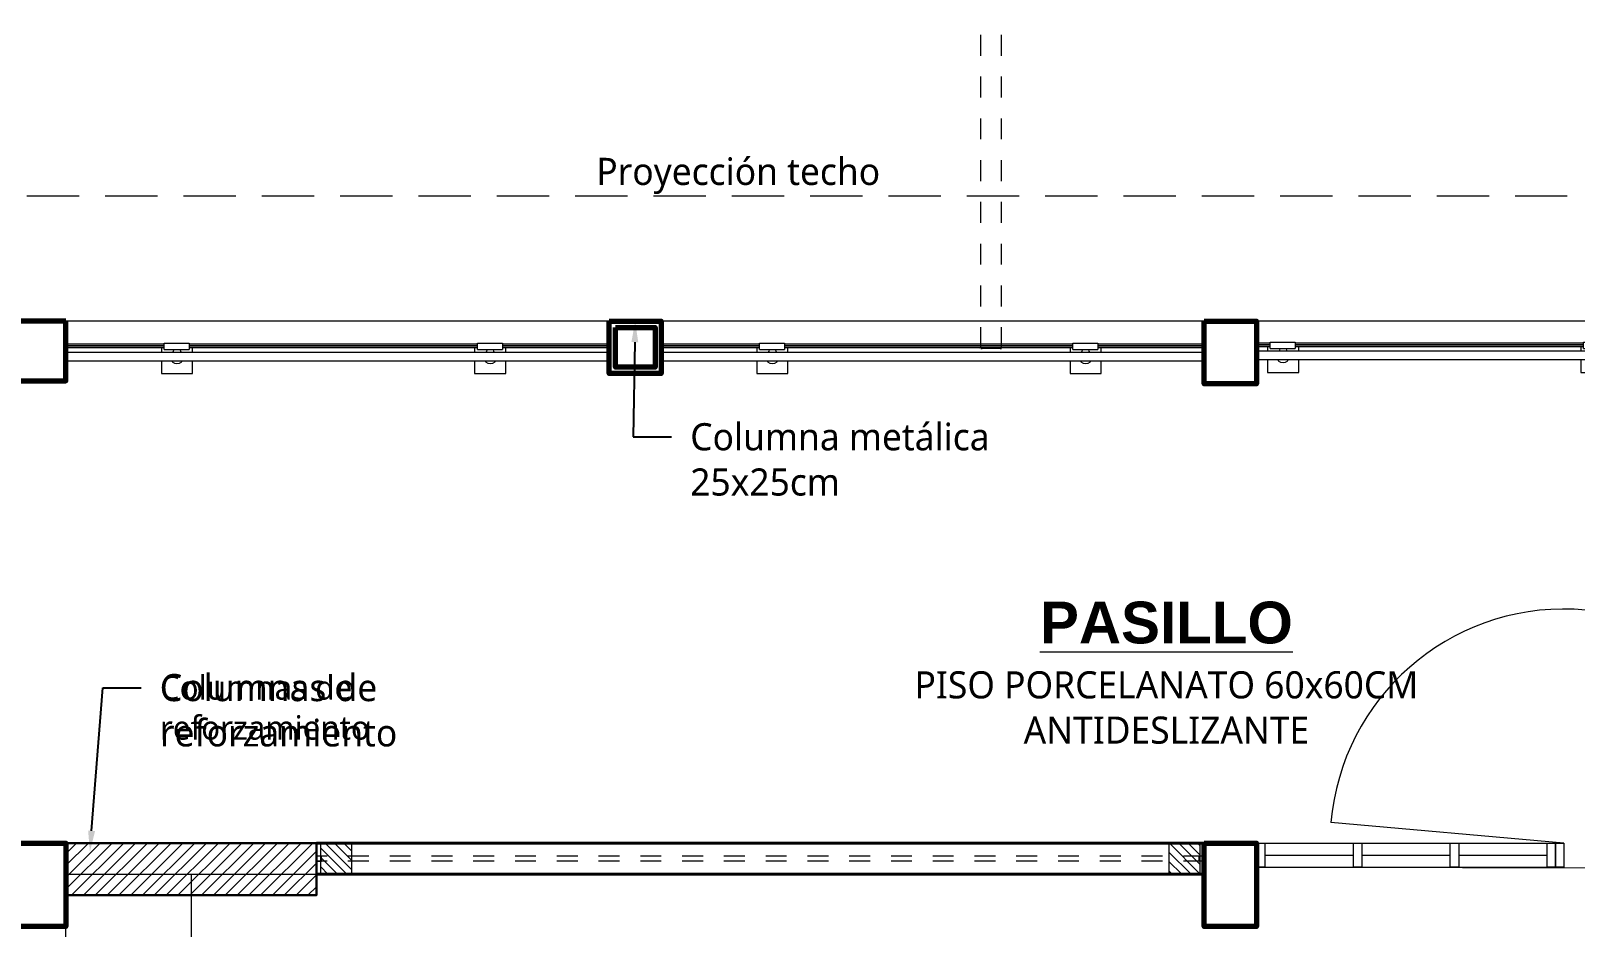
# Model space of a CAD drawing. Header units: millimetres. Extents: x 1 to 121, y 0 to 90.
# Drawn here: x 97.39 to 104.78, y 22.21 to 26.5 of the extents above; entities that cross this region are included whole.
import ezdxf
from ezdxf import colors
from ezdxf.entities.mleader import LeaderData, LeaderLine
from ezdxf.math import Vec2, Vec3

# ---------------------------------------------------------------- set-up
doc = ezdxf.new("R2010")
doc.units = ezdxf.units.MM
doc.linetypes.add('DASHED2', pattern=[0.375, 0.25, -0.125])
doc.linetypes.add('HIDDEN2', pattern=[0.1875, 0.125, -0.0625])
doc.layers.add('01', color=7, linetype='Continuous', lineweight=5, true_color=0xcc6600)
doc.layers.add('Mobiliario', color=7, linetype='Continuous', lineweight=0, true_color=0x7f7f7f)
for name, color, linetype, lineweight in [('A-FLOR-HRAL', 11, 'Continuous', 9), ('COLUMNAS 50', 32, 'Continuous', 70), ('COLUMNAS REFOR.', 40, 'Continuous', 25), ('COLUMNETASSS', 211, 'Continuous', 20), ('Cotas varias El', 253, 'Continuous', 13), ('Equipamiento SR', 23, 'Continuous', 0), ('GRAFO00', 7, 'Continuous', 0), ('Letras El', 9, 'Continuous', 5), ('letras sr', 7, 'Continuous', 5), ('Muebles', 252, 'Continuous', 0), ('muro bajo', 191, 'Continuous', 40), ('proyecciones', 1, 'DASHED2', 5), ('Puertas El', 21, 'Continuous', 15), ('Vanos', 140, 'Continuous', 5)]:
    doc.layers.add(name, color=color, linetype=linetype, lineweight=lineweight)
doc.layers.add('perimetroooo', color=3, linetype='Continuous')
doc.layers.add('Proyección de Vigueta de metal', color=40, linetype='HIDDEN2')
doc.styles.add('Generales', font='trebuc.ttf', dxfattribs={"height": 0.1})
doc.styles.add('Santa Rosa 1 50', font='trebuc.ttf')

# ---------------------------------------------------------------- blocks, each defined once
blk = doc.blocks.new('Barandilla - 50 x 12mm-V85-Nivel 2')
at = {"layer": 'A-FLOR-HRAL'}
for p, q in [((-26.7, 93), (-88, 93)), ((-88, 93), (-88, 18.2)), ((34.1, 93), (13.1, 93)), ((27, 79.4), (57, 79.4)), ((27, 79.4), (27, -39.6)), ((57, 79.4), (57, -39.6)), ((-88, 18.2), (-88, -56.6)), ((24.9, 2.6), (25.1, 33.6)), ((-88, -56.6), (-26.6, -56.6)), ((13.1, -56.6), (34.1, -56.6)), ((57, -39.6), (27, -39.6))]:
    blk.add_line(p, q, dxfattribs=at)
for centre, radius, start, end in [((-0.6, 18.2), 39.4, 144.03454, 215.40425), ((-19.3, -77.8), 119.9, 93.5201, 96.31867), ((-19.3, -77.8), 119.9, 68.28199, 74.21915), ((-18.3, 114.4), 119.9, 285.30478, 291.1568), ((-18.3, 114.4), 119.9, 263.12012, 266.03218)]:
    blk.add_arc(centre, radius, start, end, dxfattribs=at)
blk = doc.blocks.new('Barandilla - 50 x 12mm-V8-Nivel 2')
at = {"layer": 'A-FLOR-HRAL'}
for p, q in [((-26.8, 93), (-88, 93)), ((-88, 93), (-88, 18.2)), ((34.1, 93), (13.2, 93)), ((27, 79.4), (57, 79.4)), ((27, 79.4), (27, -39.6)), ((57, 79.4), (57, -39.6)), ((-88, 18.2), (-88, -56.6)), ((24.9, 2.6), (25.1, 33.6)), ((-88, -56.6), (-26.8, -56.6)), ((13.2, -56.6), (34.1, -56.6)), ((57, -39.6), (27, -39.6))]:
    blk.add_line(p, q, dxfattribs=at)
for centre, radius, start, end in [((-0.6, 18.2), 39.4, 144.03454, 215.40425), ((-19.3, -77.8), 119.9, 93.58403, 96.31867), ((-18.3, 114.4), 119.9, 285.37611, 291.1568), ((-19.3, -77.8), 119.9, 68.28199, 74.15247), ((-18.3, 114.4), 119.9, 263.12012, 265.9625)]:
    blk.add_arc(centre, radius, start, end, dxfattribs=at)
blk = doc.blocks.new('Barandilla - Barandilla-616930-Nivel 2')
at = {"layer": 'A-FLOR-HRAL'}
for p, q in [((114090.6, 39588), (113619.4, 39588)), ((114090.6, 39580), (113619.4, 39580)), ((114090.6, 39578.4), (113619.4, 39578.4)), ((114090.6, 39570.4), (113619.4, 39570.4)), ((115590.6, 39588), (114209.6, 39588)), ((115590.6, 39580), (114209.6, 39580)), ((115590.6, 39578.4), (114209.6, 39578.4)), ((115590.6, 39570.4), (114209.6, 39570.4)), ((116220.5, 39588), (115709.6, 39588)), ((116220.5, 39580), (115709.6, 39580)), ((116220.5, 39578.4), (115709.6, 39578.4)), ((116220.5, 39570.4), (115709.6, 39570.4)), ((116220.5, 39549.5), (113619.4, 39549.5)), ((113619.4, 39509.5), (116220.5, 39509.5))]:
    blk.add_line(p, q, dxfattribs=at)
at = {"rotation": 89.9999999999998}
for name, p in [('Barandilla - 50 x 12mm-V85-Nivel 2', (114170, 39536.3)), ('Barandilla - 50 x 12mm-V8-Nivel 2', (115670, 39536.3))]:
    blk.add_blockref(name, p, dxfattribs=at)
blk = doc.blocks.new('Barandilla - 50 x 12mm-V86-Nivel 2')
at = {"layer": 'A-FLOR-HRAL'}
for p, q in [((-26.7, 93), (-88, 93)), ((-88, 93), (-88, 18.2)), ((34.1, 93), (13.1, 93)), ((27, 79.4), (57, 79.4)), ((27, 79.4), (27, -39.6)), ((57, 79.4), (57, -39.6)), ((-88, 18.2), (-88, -56.6)), ((24.9, 2.6), (25.1, 33.6)), ((-88, -56.6), (-26.6, -56.6)), ((13.1, -56.6), (34.1, -56.6)), ((57, -39.6), (27, -39.6))]:
    blk.add_line(p, q, dxfattribs=at)
for centre, radius, start, end in [((-0.6, 18.2), 39.4, 144.03454, 215.40425), ((-19.3, -77.8), 119.9, 93.52015, 96.31867), ((-19.3, -77.8), 119.9, 68.28199, 74.21911), ((-18.3, 114.4), 119.9, 285.30483, 291.1568), ((-18.3, 114.4), 119.9, 263.12012, 266.03214)]:
    blk.add_arc(centre, radius, start, end, dxfattribs=at)
blk = doc.blocks.new('Barandilla - Barandilla-617001-Nivel 2')
at = {"layer": 'A-FLOR-HRAL'}
for p, q in [((116941.1, 39588), (116470.5, 39588)), ((116941.1, 39580), (116470.5, 39580)), ((116941.1, 39578.4), (116470.5, 39578.4)), ((116941.1, 39570.4), (116470.5, 39570.4)), ((118441.1, 39588), (117060.1, 39588)), ((118441.1, 39580), (117060.1, 39580)), ((118441.1, 39578.4), (117060.1, 39578.4)), ((118441.1, 39570.4), (117060.1, 39570.4)), ((119070.4, 39588), (118560.1, 39588)), ((119070.4, 39580), (118560.1, 39580)), ((119070.4, 39578.4), (118560.1, 39578.4)), ((119070.4, 39570.4), (118560.1, 39570.4)), ((119070.4, 39549.5), (116470.5, 39549.5)), ((116470.5, 39509.5), (119070.4, 39509.5))]:
    blk.add_line(p, q, dxfattribs=at)
at = {"rotation": 89.9999999999998}
for name, p in [('Barandilla - 50 x 12mm-V86-Nivel 2', (117020.5, 39536.3)), ('Barandilla - 50 x 12mm-V8-Nivel 2', (118520.5, 39536.3))]:
    blk.add_blockref(name, p, dxfattribs=at)
blk = doc.blocks.new('Barandilla - 50 x 12mm-V87-Nivel 2')
at = {"layer": 'A-FLOR-HRAL'}
for p, q in [((-26.8, 93), (-88, 93)), ((-88, 93), (-88, 18.2)), ((34.1, 93), (13.2, 93)), ((27, 79.4), (57, 79.4)), ((27, 79.4), (27, -39.6)), ((57, 79.4), (57, -39.6)), ((-88, 18.2), (-88, -56.6)), ((24.9, 2.6), (25.1, 33.6)), ((-88, -56.6), (-26.7, -56.6)), ((13.1, -56.6), (34.1, -56.6)), ((57, -39.6), (27, -39.6))]:
    blk.add_line(p, q, dxfattribs=at)
for centre, radius, start, end in [((-0.6, 18.2), 39.4, 144.03454, 215.40425), ((-19.3, -77.8), 119.9, 93.56505, 96.31867), ((-19.3, -77.8), 119.9, 68.28199, 74.17296), ((-18.3, 114.4), 119.9, 285.34869, 291.1568), ((-18.3, 114.4), 119.9, 263.12012, 265.98985)]:
    blk.add_arc(centre, radius, start, end, dxfattribs=at)
blk = doc.blocks.new('Barandilla - Barandilla-617072-Nivel 2')
at = {"layer": 'A-FLOR-HRAL'}
for p, q in [((119386.4, 39593), (119320.4, 39593)), ((119386.4, 39585), (119320.4, 39585)), ((119386.4, 39583.4), (119320.4, 39583.4)), ((119386.4, 39575.4), (119320.4, 39575.4)), ((120886.4, 39593), (119505.4, 39593)), ((120886.4, 39585), (119505.4, 39585)), ((120886.4, 39583.4), (119505.4, 39583.4)), ((120886.4, 39575.4), (119505.4, 39575.4)), ((121111.2, 39593), (121005.4, 39593)), ((121111.2, 39585), (121005.4, 39585)), ((121111.2, 39583.4), (121005.4, 39583.4)), ((121111.2, 39575.4), (121005.4, 39575.4)), ((121111.2, 39554.5), (119320.4, 39554.5)), ((119320.4, 39514.5), (121111.2, 39514.5))]:
    blk.add_line(p, q, dxfattribs=at)
at = {"rotation": 89.99999999999972}
for name, p in [('Barandilla - 50 x 12mm-V87-Nivel 2', (119465.8, 39541.3)), ('Barandilla - 50 x 12mm-V8-Nivel 2', (120965.8, 39541.3))]:
    blk.add_blockref(name, p, dxfattribs=at)
blk = doc.blocks.new('A$C196F1E11')
at = {"layer": '01', "lineweight": 5}
h = blk.add_hatch(dxfattribs=at)
h.set_pattern_fill('ANSI31', scale=0.01, angle=-90)
h.set_pattern_definition([(315, (-134.044812, -149.728227), (0.0224506403, 0.0224506403), [])])
h.paths.add_polyline_path([(0, 0.15), (0, 0), (0.15, 0), (0.15, 0.15)])
at = {"layer": 'COLUMNETASSS', "color": 7, "lineweight": 5}
blk.add_lwpolyline([(0, 0.15), (0, 0), (0.15, 0), (0.15, 0.15)], close=True, dxfattribs=at)
blk = doc.blocks.new('A$C5A0F33B4')
at = {"layer": 'Puertas El', "linetype": 'Continuous'}
blk.add_line((1.12, 1.16), (1.2176, 2.2757), dxfattribs=at)
at = {"layer": 'Puertas El', "linetype": 'ByBlock'}
for p, q in [((1.005, 1.16), (1.005, 1.2)), ((1.005, 1.2), (1.12, 1.2)), ((1.12, 1.2), (1.005, 1.2)), ((1.12, 1.2), (1.12, 1.16)), ((1.12, 1.16), (1.005, 1.16)), ((1.005, 0), (1.005, 0.04)), ((1.005, 0.04), (1.12, 0.04)), ((1.12, 0), (1.005, 0)), ((1.12, 0), (1.005, 0)), ((1.12, 0), (1.005, 0)), ((1.12, 0.04), (1.12, 0))]:
    blk.add_line(p, q, dxfattribs=at)
blk.add_arc((1.12, 1.16), 1.12, 270, 85, dxfattribs=at)

msp = doc.modelspace()

# ---------------------------------------------------------------- hatches: boundary and pattern name
at = {"layer": 'Muebles'}
h = msp.add_hatch(dxfattribs=at)
h.set_pattern_fill('ANSI31', color=256, scale=0.32, angle=180)
h.set_pattern_definition([(225, (26.379817, -34.07631), (0.028284271, -0.028284271), [])])
h.paths.add_polyline_path([(97.5587, 22.616), (98.7587, 22.616), (98.7587, 22.366), (97.5587, 22.366)])

# ---------------------------------------------------------------- linework, layer by layer
at = {"lineweight": 0}
msp.add_line((107.0914, 25.1138), (67.6493, 25.114), dxfattribs=at)
at = {"layer": 'COLUMNAS 50', "linetype": 'Continuous'}
for points in [[(97.5588, 25.1138), (97.3087, 25.1138), (97.3088, 24.8296), (97.5588, 24.8296), (97.5588, 25.1138)], [(100.1898, 25.0838), (100.3798, 25.0838), (100.3798, 24.8938), (100.1898, 24.8938)]]:
    msp.add_lwpolyline(points, close=True, dxfattribs=at)
for points in [[(100.1598, 25.1138), (100.4098, 25.1138), (100.4098, 24.8638), (100.1598, 24.8638), (100.1598, 25.1138)], [(103.0097, 25.1138), (103.2597, 25.1138), (103.2597, 24.8138), (103.0097, 24.8138), (103.0097, 25.1138)], [(97.3085, 22.616), (97.5585, 22.616), (97.5585, 22.216), (97.3085, 22.216), (97.3085, 22.616)], [(97.3087, 22.616), (97.5587, 22.616), (97.5587, 22.216), (97.3087, 22.216), (97.3087, 22.616)], [(103.0095, 22.616), (103.2595, 22.616), (103.2595, 22.216), (103.0095, 22.216), (103.0095, 22.616)], [(103.0095, 22.616), (103.2595, 22.616), (103.2595, 22.216), (103.0095, 22.216), (103.0095, 22.616)], [(103.0097, 22.616), (103.2597, 22.616), (103.2597, 22.216), (103.0097, 22.216), (103.0097, 22.616)]]:
    msp.add_lwpolyline(points, dxfattribs=at)
at = {"layer": 'COLUMNAS REFOR.', "lineweight": 30}
msp.add_lwpolyline([(97.5587, 22.616), (98.7587, 22.616), (98.7587, 22.366), (97.5587, 22.366)], close=True, dxfattribs=at)
at = {"layer": 'Cotas varias El'}
msp.add_lwpolyline([(107.0911, 22.4661), (107.0911, 21.516), (107.1919, 21.516), (107.1926, 17.2219), (107.0911, 17.2219), (107.0911, 16.3719), (103.2595, 16.3708), (103.2595, 16.5219), (103.0095, 16.5219), (103.0095, 16.6227), (102.8594, 16.6227), (102.8594, 16.3727), (97.5584, 16.3727), (97.5584, 22.4661), (103.0056, 22.4661), (103.0056, 22.216), (103.2595, 22.216), (103.2595, 22.501), (105.2311, 22.4966), (105.2311, 22.6116), (106.3911, 22.616), (106.3911, 22.4661), (107.0911, 22.4661)], dxfattribs=at)
at = {"layer": 'GRAFO00', "color": 252, "linetype": 'DASHED2', "lineweight": 0}
msp.add_lwpolyline([(97.3727, 25.7138), (107.9414, 25.7138), (107.9414, 15.4219), (66.7994, 15.4219), (66.7994, 25.7138), (93.874, 25.7138)], dxfattribs=at)
at = {"layer": 'Mobiliario', "lineweight": 0}
msp.add_line((98.16, 16.3727), (98.16, 22.4661), dxfattribs=at)
at = {"layer": 'muro bajo', "linetype": 'Continuous'}
for p, q in [((103.0096, 22.616), (98.7587, 22.616)), ((103.0096, 22.4661), (98.7587, 22.4662))]:
    msp.add_line(p, q, dxfattribs=at)
at = {"layer": 'proyecciones', "linetype": 'HIDDEN2', "ltscale": 0.5}
for p, q in [((101.9391, 24.9855), (101.9391, 26.6088)), ((102.0391, 24.9855), (102.0391, 26.6088))]:
    msp.add_line(p, q, dxfattribs=at)
at = {"layer": 'Proyección de Vigueta de metal'}
for p, q in [((101.9391, 24.9855), (101.9389, 24.9896)), ((102.0327, 24.9853), (101.9455, 24.9853))]:
    msp.add_line(p, q, dxfattribs=at)
for centre, radius, start, end in [((101.9439, 25.04), 0.0547, 264.95184, 271.67453), ((102.0343, 25.0393), 0.054, 268.30281, 275.09207)]:
    msp.add_arc(centre, radius, start, end, dxfattribs=at)
at = {"layer": 'Vanos', "linetype": 'Continuous'}
for p, q in [((98.7587, 22.616), (103.0097, 22.616)), ((98.7587, 22.5286), (98.7587, 22.5536)), ((98.7837, 22.5536), (98.7587, 22.5536)), ((98.7837, 22.5286), (98.7837, 22.5536)), ((102.9846, 22.5286), (102.9846, 22.5536)), ((98.7587, 22.5286), (98.7837, 22.5286)), ((103.0096, 22.5286), (102.9846, 22.5286)), ((100.8833, 22.466), (103.0097, 22.4661))]:
    msp.add_line(p, q, dxfattribs=at)
at = {"layer": 'Vanos', "linetype": 'DASHED2', "ltscale": 0.3}
for p, q in [((103.0096, 22.5536), (98.7587, 22.5536)), ((103.0096, 22.5286), (98.7587, 22.5286))]:
    msp.add_line(p, q, dxfattribs=at)
at = {"layer": 'Vanos', "color": 7, "linetype": 'Continuous'}
for p, q in [((103.2997, 22.616), (103.7236, 22.616)), ((103.2997, 22.5585), (103.7236, 22.5585)), ((103.7636, 22.616), (104.1875, 22.616)), ((103.7636, 22.5585), (104.1875, 22.5585)), ((104.2275, 22.616), (104.6514, 22.616)), ((104.2275, 22.5585), (104.6514, 22.5585)), ((103.2997, 22.501), (103.7236, 22.501)), ((103.7636, 22.501), (104.1875, 22.501)), ((104.2275, 22.501), (104.6514, 22.501))]:
    msp.add_line(p, q, dxfattribs=at)
for points in [[(103.2597, 22.616), (103.2997, 22.616), (103.2997, 22.501), (103.2597, 22.501)], [(103.7236, 22.616), (103.7636, 22.616), (103.7636, 22.501), (103.7236, 22.501)], [(104.1875, 22.616), (104.2275, 22.616), (104.2275, 22.501), (104.1875, 22.501)], [(104.6514, 22.616), (104.6914, 22.616), (104.6914, 22.501), (104.6514, 22.501)]]:
    msp.add_lwpolyline(points, close=True, dxfattribs=at)

# ---------------------------------------------------------------- block references
at = {"layer": 'A-FLOR-HRAL', "xscale": 0.001, "yscale": 0.001, "zscale": 0.001}
for name in ['Barandilla - Barandilla-616930-Nivel 2', 'Barandilla - Barandilla-617001-Nivel 2', 'Barandilla - Barandilla-617072-Nivel 2']:
    msp.add_blockref(name, (-16.0608, -14.5843), dxfattribs=at)
at = {"layer": 'Equipamiento SR', "rotation": 90.00000000000001}
msp.add_blockref('A$C5A0F33B4', (105.8914, 21.496), dxfattribs=at)
at = {"layer": 'perimetroooo', "color": 2}
for p in [(98.7787, 22.466), (102.8397, 22.4661)]:
    msp.add_blockref('A$C196F1E11', p, dxfattribs=at)

# ---------------------------------------------------------------- texts
at = {"layer": 'letras sr', "insert": (100.0986, 25.8965), "char_height": 0.115, "attachment_point": 1, "style": 'Generales'}
msp.add_mtext('{\\H1.13043x;Proyección techo} ', dxfattribs=at)
at = {"layer": 'letras sr', "insert": (101.1063, 23.7716), "char_height": 0.15884, "attachment_point": 1, "style": 'Santa Rosa 1 50'}
msp.add_mtext_dynamic_manual_height_columns('\\pxqc;{\\fSwis721 Ex BT|b1|i0|c0|p34;\\H1.25913x;\\LPASILLO\\P\\fTrebuchet MS|b0|i0|c0|p34;\\H0.65x;\\lPISO PORCELANATO 60x60CM ANTIDESLIZANTE}', width=3.443884, gutter_width=1, heights=[0], dxfattribs=at)

# ---------------------------------------------------------------- leaders
at = {"layer": 'Letras El'}
ml = msp.add_multileader_mtext('Standard', dxfattribs=at)
ml.set_content('Columnas de reforzamiento', color=256, style='Generales')
ml.set_leader_properties()
ml.build(insert=Vec2(0, 0))
ml.multileader.update_dxf_attribs({"text_right_attachment_type": 6, "dogleg_length": 0.36, "arrow_head_size": 0.1})
ctx = ml.context
ctx.base_point, ctx.char_height, ctx.arrow_head_size, ctx.landing_gap_size, ctx.plane_origin = Vec3(97.9192, 23.3592), 0.115, 0.1, 0.09, Vec3(97.3652, 25.1467)
ctx.right_attachment = 6
notes = []
notes.append((ctx, [(0, (1, 1, 0), (97.7365, 23.3592), (1, 0), 0.1826, [(0, [(97.6741, 22.5743)], 0, [])])]))
ctx.mtext.insert, ctx.mtext.width, ctx.mtext.flow_direction = Vec3(98.0092, 23.4175), 1.469178, 5
at = {"layer": 'letras sr'}
ml = msp.add_multileader_mtext('Standard', dxfattribs=at)
ml.set_content('Columna metálica 25x25cm', color=256, style='Generales')
ml.set_leader_properties()
ml.build(insert=Vec2(0, 0))
ml.multileader.update_dxf_attribs({"text_right_attachment_type": 6, "dogleg_length": 0.1826, "arrow_head_size": 0.1})
ctx = ml.context
ctx.base_point, ctx.char_height, ctx.arrow_head_size, ctx.landing_gap_size, ctx.plane_origin = Vec3(100.4583, 24.5602), 0.13, 0.1, 0.09, Vec3(100.0149, 26.0109)
ctx.right_attachment = 6
notes.append((ctx, [(0, (1, 1, 0), (100.2757, 24.5602), (1, 0), 0.1826, [(0, [(100.2847, 25.1138)], 0, [])])]))
ctx.mtext.insert, ctx.mtext.width, ctx.mtext.flow_direction = Vec3(100.5483, 24.6261), 1.753258, 5
ml = msp.add_multileader_mtext('Standard', dxfattribs=at)
ml.set_content('Columnas de reforzamiento', color=256, style='Generales')
ml.set_leader_properties()
ml.build(insert=Vec2(0, 0))
ml.multileader.update_dxf_attribs({"text_right_attachment_type": 6, "dogleg_length": 0.36, "arrow_head_size": 0.1})
ctx = ml.context
ctx.base_point, ctx.char_height, ctx.arrow_head_size, ctx.landing_gap_size, ctx.plane_origin = Vec3(97.9194, 23.3592), 0.13, 0.1, 0.09, Vec3(97.3654, 25.1467)
ctx.right_attachment = 6
notes.append((ctx, [(0, (1, 1, 0), (97.7368, 23.3592), (1, 0), 0.1826, [(0, [(97.6743, 22.5743)], 0, [])])]))
ctx.mtext.insert, ctx.mtext.width, ctx.mtext.flow_direction = Vec3(98.0094, 23.4251), 1.469178, 5
for ctx, leaders in notes:
    for number, flags, end, landing, length, lines in leaders:
        leader = LeaderData()
        leader.index, (leader.has_last_leader_line, leader.has_dogleg_vector, leader.attachment_direction) = number, flags
        leader.last_leader_point, leader.dogleg_vector, leader.dogleg_length = Vec3(end), Vec3(landing), length
        for number, points, colour, breaks in lines:
            line = LeaderLine()
            line.index, line.vertices, line.color, line.breaks = number, Vec3.list(points), colors.encode_raw_color(colour), breaks
            leader.lines.append(line)
        ctx.leaders.append(leader)

doc.saveas('drawing.dxf')
